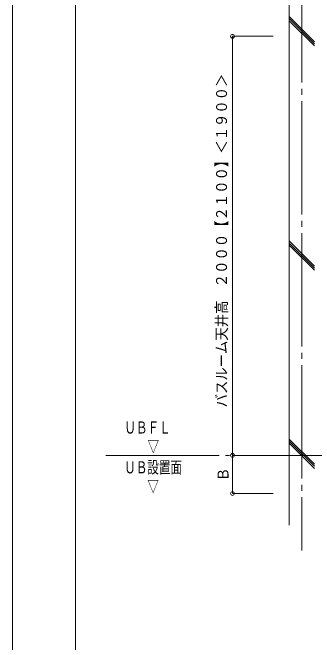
# Model space of a CAD drawing. Units: millimetres on the paper. Extents: x -305 to 305, y -152 to 152.
# Drawn here: x -301 to -253.1, y 1.3 to 101.5 of the extents above; entities that cross this region are included whole.
import ezdxf
from ezdxf.enums import TextEntityAlignment as Align

# ---------------------------------------------------------------- set-up
doc = ezdxf.new("R2010")
doc.units = ezdxf.units.MM
for name, pattern in [('DASHED2', [3, 2, -1]), ('LONG_CHAIN', [21, 18, -1, 1, -1]), ('LONG_DOUBLE_CHAIN', [21.8, 18, -1, 0.6, -0.6, 0.6, -1])]:
    doc.linetypes.add(name, pattern=pattern)
for name, color, linetype, lineweight in [('0-0_0', 7, 'Continuous', 9), ('0-1_VIEW0001', 7, 'DASHED2', 9), ('0-4_図面枠', 3, 'Continuous', 9), ('0-5_DEFPOINTS', 7, 'Continuous', 9)]:
    doc.layers.add(name, color=color, linetype=linetype, lineweight=lineweight)
doc.styles.add('ＭＳ ゴシック', font='')
doc.styles.get('ＭＳ ゴシック').set_extended_font_data('MS Gothic')

# ---------------------------------------------------------------- blocks, each defined once
blk = doc.blocks.new('_ORIGIN')
at = {"layer": '0-0_0'}
blk.add_line((0, 0), (-1, 0), dxfattribs=at)
blk.add_circle((0, 0), 0.5, dxfattribs=at)

msp = doc.modelspace()

# ---------------------------------------------------------------- linework, layer by layer
at = {"layer": '0-0_0'}
for p, q in [((-259.631, 97.758), (-266.09, 97.758)), ((-266.09, 31.691), (-266.09, 97.158)), ((-259.631, 31.091), (-266.09, 31.091)), ((-259.631, 31.091), (-266.09, 31.091)), ((-266.09, 25.625), (-266.09, 30.491)), ((-259.631, 25.025), (-266.09, 25.025))]:
    msp.add_line(p, q, dxfattribs=at)
at = {"layer": '0-1_VIEW0001', "linetype": 'Continuous'}
for p, q in [((-257.091, 108.425), (-257.091, 19.982)), ((-253.092, 96.9), (-257.092, 100.9)), ((-253.092, 96.567), (-257.092, 100.567)), ((-253.092, 96.234), (-257.092, 100.234)), ((-253.092, 61.203), (-257.092, 65.203)), ((-253.092, 60.87), (-257.092, 64.87)), ((-253.092, 60.537), (-257.092, 64.537)), ((-253.093, 29.691), (-257.093, 33.691)), ((-253.093, 29.358), (-257.093, 33.358)), ((-253.093, 29.024), (-257.093, 33.024))]:
    msp.add_line(p, q, dxfattribs=at)
at = {"layer": '0-1_VIEW0001', "linetype": 'LONG_CHAIN'}
msp.add_line((-255.091, 108.425), (-255.091, 15.976), dxfattribs=at)
at = {"layer": '0-1_VIEW0001', "linetype": 'LONG_DOUBLE_CHAIN'}
msp.add_line((-286.188, 31.091), (-181.091, 31.091), dxfattribs=at)
at = {"layer": '0-4_図面枠'}
msp.add_lwpolyline([(-291.017, -138.498), (108.983, -138.498), (108.983, 138.502), (-291.017, 138.502)], close=True, dxfattribs=at)
at = {"layer": '0-5_DEFPOINTS'}
msp.add_line((-301.017, -148.498), (-301.017, 148.502), dxfattribs=at)

# ---------------------------------------------------------------- block references
at = {"layer": '0-0_0', "xscale": 0.6, "yscale": 0.6}
for p, rotation in [((-266.09, 97.758), 90), ((-266.09, 31.091), 270), ((-266.09, 31.091), 90), ((-266.09, 25.025), 270)]:
    msp.add_blockref('_ORIGIN', p, dxfattribs=dict(at, rotation=rotation))

# ---------------------------------------------------------------- texts
at = {"layer": '0-0_0', "style": 'ＭＳ ゴシック', "width": 0.9}
for s, p in [('バスルーム天井高\u3000２０００【２１００】＜１９００＞', (-266.452, 38.724)), ('Ｂ', (-266.207, 27.001))]:
    msp.add_text(s, height=1.73, rotation=90, dxfattribs=at).set_placement(p, align=Align.BOTTOM_LEFT)
at = {"layer": '0-1_VIEW0001', "style": 'ＭＳ ゴシック', "width": 0.7}
for s, p in [('ＵＢＦＬ', (-283.262, 33.99)), ('\u3000\u3000▽', (-283.262, 30.992)), ('ＵＢ設置面', (-283.288, 27.65)), ('\u3000\u3000▽', (-283.288, 24.652))]:
    msp.add_text(s, height=1.921, dxfattribs=at).set_placement(p, align=Align.BOTTOM_LEFT)

doc.saveas('drawing.dxf')
